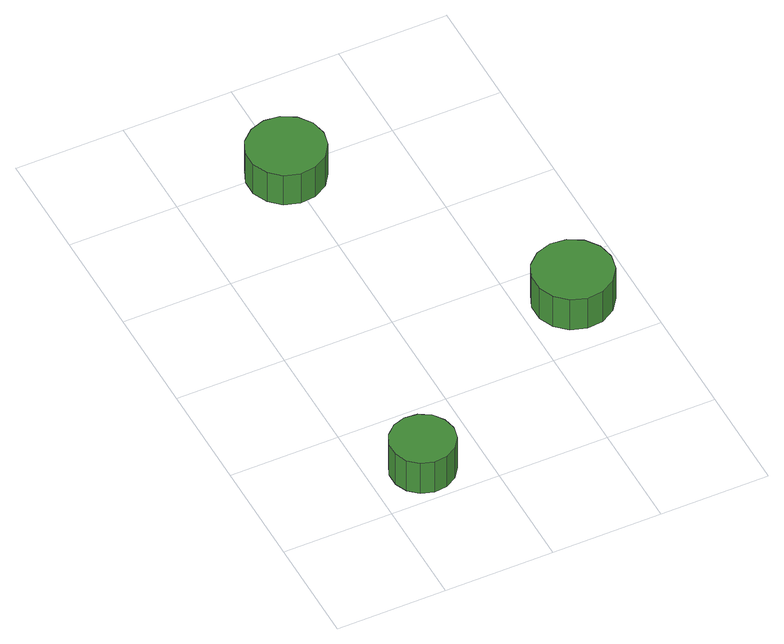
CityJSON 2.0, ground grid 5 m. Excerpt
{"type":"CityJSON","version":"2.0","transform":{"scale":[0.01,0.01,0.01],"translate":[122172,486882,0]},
"CityObjects":{
"tree1":{"type":"SolitaryVegetationObject","attributes":{"function":"something"},"geometry":[{"type":"MultiSurface","lod":"1","boundaries":[[[0,1,2,3,4,5,6,7,8,9,10,11,12,13,14]],[[15,16,17,18,19,20,21,22,23,24,25,26,27,28,29]],[[0,29,28,1]],[[1,28,27,2]],[[2,27,26,3]],[[3,26,25,4]],[[4,25,24,5]],[[5,24,23,6]],[[6,23,22,7]],[[7,22,21,8]],[[8,21,20,9]],[[9,20,19,10]],[[10,19,18,11]],[[11,18,17,12]],[[12,17,16,13]],[[13,16,15,14]],[[14,15,29,0]]]}]},
"tree2":{"type":"SolitaryVegetationObject","attributes":{"function":"something"},"geometry":[{"type":"MultiSurface","lod":"1","boundaries":[[[30,31,32,33,34,35,36,37,38,39,40,41,42,43,44]],[[45,46,47,48,49,50,51,52,53,54,55,56,57,58,59]],[[30,59,58,31]],[[31,58,57,32]],[[32,57,56,33]],[[33,56,55,34]],[[34,55,54,35]],[[35,54,53,36]],[[36,53,52,37]],[[37,52,51,38]],[[38,51,50,39]],[[39,50,49,40]],[[40,49,48,41]],[[41,48,47,42]],[[42,47,46,43]],[[43,46,45,44]],[[44,45,59,30]]]}]},
"tree3":{"type":"SolitaryVegetationObject","attributes":{"function":"something"},"geometry":[{"type":"MultiSurface","lod":"1","boundaries":[[[60,61,62,63,64,65,66,67,68,69,70,71,72,73,74]],[[75,76,77,78,79,80,81,82,83,84,85,86,87,88,89]],[[60,89,88,61]],[[61,88,87,62]],[[62,87,86,63]],[[63,86,85,64]],[[64,85,84,65]],[[65,84,83,66]],[[66,83,82,67]],[[67,82,81,68]],[[68,81,80,69]],[[69,80,79,70]],[[70,79,78,71]],[[71,78,77,72]],[[72,77,76,73]],[[73,76,75,74]],[[74,75,89,60]]]}]}
},
"vertices":[
[376,175,194],[363,234,194],[328,283,194],[276,313,194],[216,319,194],[159,301,194],[114,260,194],[89,205,194],[89,145,194],[114,90,194],[159,50,194],[216,31,194],[276,38,194],[328,68,194],[363,116,194],[363,116,16],[328,68,16],[276,38,16],[216,31,16],[159,50,16],[114,90,16],[89,145,16],[89,205,16],[114,260,16],[159,301,16],[216,319,16],[276,313,16],[328,283,16],[363,234,16],[376,175,16],
[663,1965,186],[648,2036,186],[605,2095,186],[542,2131,186],[470,2139,186],[401,2116,186],[347,2068,186],[317,2001,186],[317,1929,186],[347,1862,186],[401,1813,186],[470,1791,186],[542,1799,186],[605,1835,186],[648,1894,186],[648,1894,13],[605,1835,13],[542,1799,13],[470,1791,13],[401,1813,13],[347,1862,13],[317,1929,13],[317,2001,13],[347,2068,13],[401,2116,13],[470,2139,13],[542,2131,13],[605,2095,13],[648,2036,13],[663,1965,13],
[1408,781,194],[1393,853,194],[1349,913,194],[1285,950,194],[1211,958,194],[1140,935,194],[1085,885,194],[1055,818,194],[1055,743,194],[1085,676,194],[1140,626,194],[1211,603,194],[1285,611,194],[1349,648,194],[1393,708,194],[1393,708,17],[1349,648,17],[1285,611,17],[1211,603,17],[1140,626,17],[1085,676,17],[1055,743,17],[1055,818,17],[1085,885,17],[1140,935,17],[1211,958,17],[1285,950,17],[1349,913,17],[1393,853,17],[1408,781,17]
]}
